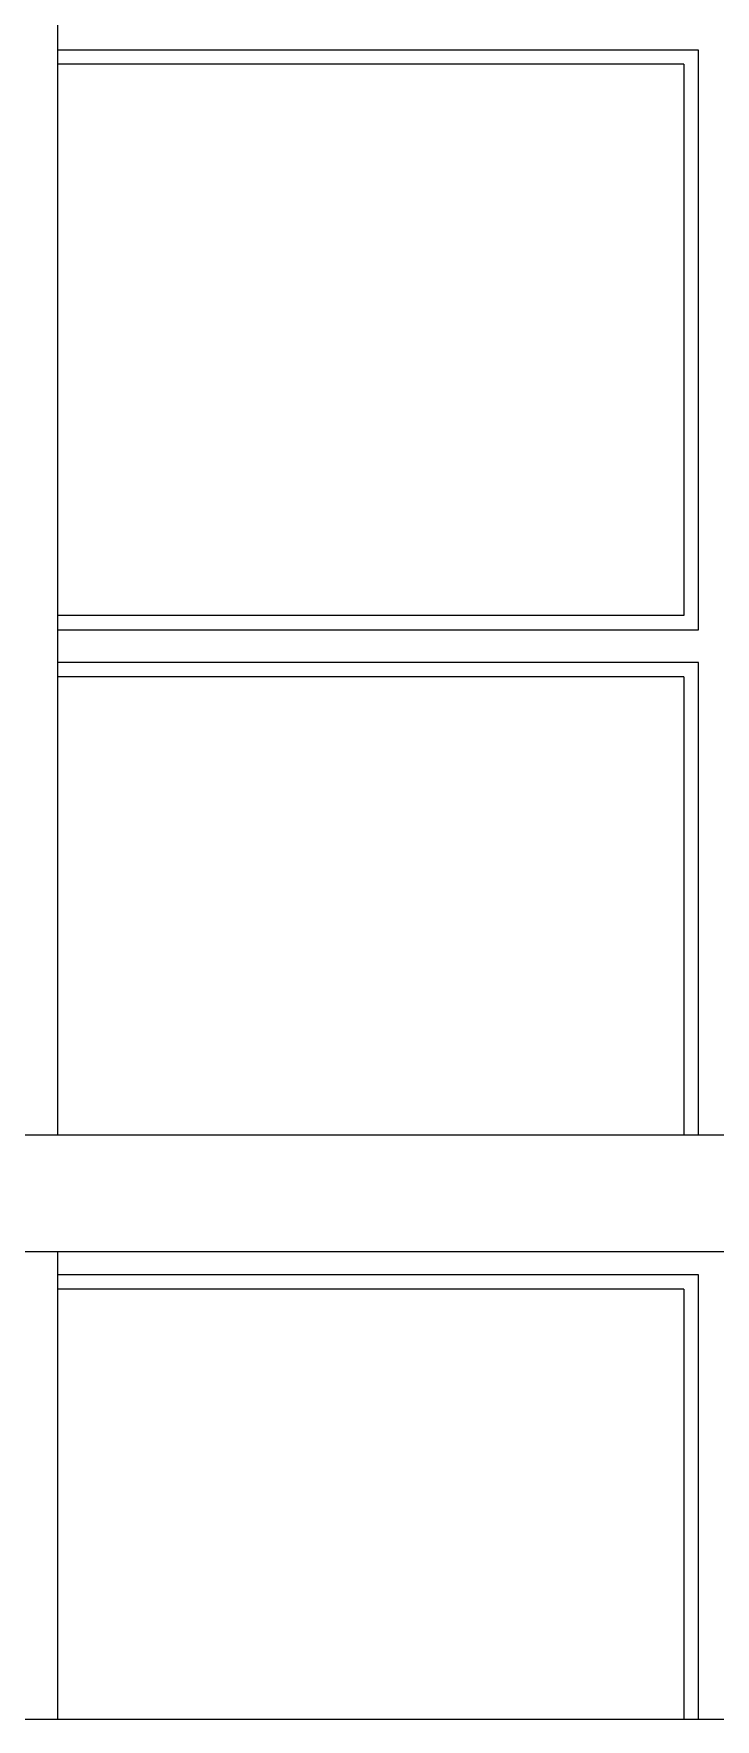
# Model space of a CAD drawing. Header units: inches. Extents: x -5096374 to -5070857, y -3259973 to -3243900.
# Drawn here: x -5079148.94 to -5079137.28, y -3259150.1 to -3259121.26 of the extents above; entities that cross this region are included whole.
import ezdxf

# ---------------------------------------------------------------- set-up
doc = ezdxf.new("R2010")
doc.units = ezdxf.units.IN
doc.header["$LTSCALE"] = 2
doc.header["$MEASUREMENT"] = 0
doc.layers.get('0').update_dxf_attribs({"linetype": 'CONTINUOUS'})
doc.layers.add('window', color=4, linetype='CONTINUOUS', lineweight=13)

msp = doc.modelspace()

# ---------------------------------------------------------------- linework, layer by layer
at = {"ltscale": 0.5}
for p, q in [((-5079359.202, -3259140.096), (-5078934.524, -3259140.096)), ((-5079359.202, -3259142.096), (-5078934.524, -3259142.096)), ((-5079359.202, -3259150.096), (-5078934.524, -3259150.096))]:
    msp.add_line(p, q, dxfattribs=at)
at = {"layer": 'window'}
for p, q in [((-5079148.526, -3259140.096), (-5079148.526, -3259100.829)), ((-5079137.571, -3259121.539), (-5079148.526, -3259121.539)), ((-5079137.571, -3259131.457), (-5079137.571, -3259121.539)), ((-5079137.823, -3259121.783), (-5079148.526, -3259121.783)), ((-5079137.823, -3259121.783), (-5079137.823, -3259131.212)), ((-5079137.823, -3259131.212), (-5079148.526, -3259131.212)), ((-5079148.526, -3259131.457), (-5079137.571, -3259131.457)), ((-5079137.571, -3259132.016), (-5079148.526, -3259132.016)), ((-5079137.571, -3259140.096), (-5079137.571, -3259132.016)), ((-5079137.823, -3259132.26), (-5079148.526, -3259132.26)), ((-5079137.823, -3259132.26), (-5079137.823, -3259140.096)), ((-5079148.526, -3259150.096), (-5079148.526, -3259142.096)), ((-5079137.571, -3259142.492), (-5079148.526, -3259142.492)), ((-5079137.823, -3259142.737), (-5079148.526, -3259142.737)), ((-5079137.823, -3259142.737), (-5079137.823, -3259150.096)), ((-5079137.571, -3259150.096), (-5079137.571, -3259142.492))]:
    msp.add_line(p, q, dxfattribs=at)

doc.saveas('drawing.dxf')
